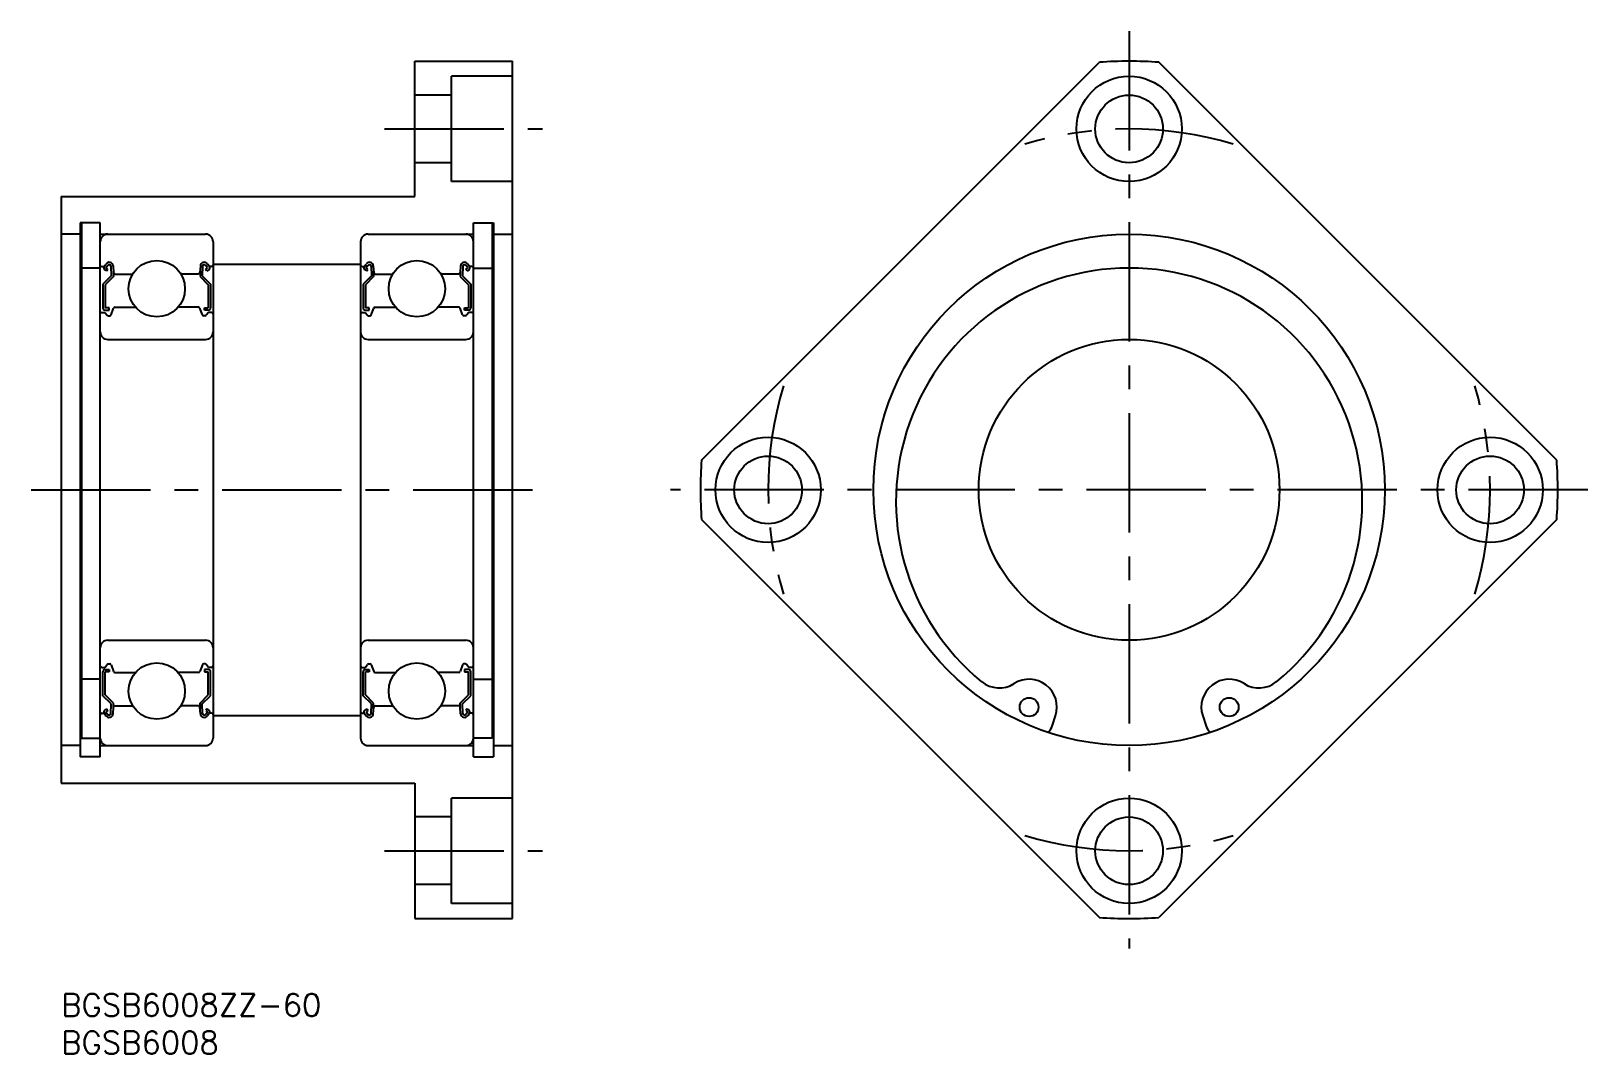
# Model space of a CAD drawing. Extents: x -4 to 203, y -8 to 128.
import ezdxf

# ---------------------------------------------------------------- set-up
doc = ezdxf.new("R2010")
doc.units = 0
doc.header["$LTSCALE"] = 0.5
doc.linetypes.add('CENTER', pattern=[50.8, 31.75, -6.35, 6.35, -6.35])
for name, color, linetype in [('MSM_CENTER', 1, 'CENTER'), ('MSM_CONTINUOUS', 7, 'CONTINUOUS'), ('MSM_PART_NUMBER', 7, 'CONTINUOUS')]:
    doc.layers.add(name, color=color, linetype=linetype)
doc.styles.get("Standard").update_dxf_attribs({"font": 'txt.shx', "height": 3, "bigfont": 'bigfont.shx'})

# ---------------------------------------------------------------- blocks, each defined once
blk = doc.blocks.new('*U6')
at = {"layer": 'MSM_PART_NUMBER'}
blk.add_text('BGSB6008ZZ-60', height=3, dxfattribs=at).set_placement((0, -3))
blk = doc.blocks.new('*U7')
at = {"layer": 'MSM_PART_NUMBER'}
blk.add_text('BGSB6008', height=3, dxfattribs=at).set_placement((0, -8))

msp = doc.modelspace()

# ---------------------------------------------------------------- linework, layer by layer
at = {"layer": 'MSM_CENTER'}
for p, q in [((142, 128), (142, 6)), ((43, 115), (64, 115)), ((-4, 67), (64, 67)), ((203, 67), (81, 67)), ((43, 19), (64, 19))]:
    msp.add_line(p, q, dxfattribs=at)
for start, end in [(73.2289, 106.7711), (163.2289, 196.7711), (343.2289, 16.7711), (253.2289, 286.7711)]:
    msp.add_arc((142, 67), 48, start, end, dxfattribs=at)
at = {"layer": 'MSM_CONTINUOUS'}
for p, q in [((47, 106), (47, 124)), ((47, 124), (60, 124)), ((60, 10), (60, 124)), ((85.14, 70.95), (138.05, 123.86)), ((198.86, 70.95), (145.95, 123.86)), ((51.9, 108), (51.9, 122)), ((60, 122), (51.9, 122)), ((51.9, 119.5), (47, 119.5)), ((51.9, 110.5), (47, 110.5)), ((60, 108), (51.9, 108)), ((0, 106), (47, 106)), ((0, 106), (0, 28)), ((5.2, 102.5), (2.5, 102.5)), ((2.5, 102.5, -1.25), (2.5, 31.5, -1.25)), ((2.7, 102.5, -0.5), (2.7, 33.99, -0.5)), ((5.2, 31.5), (5.2, 102.5)), ((54.8, 31.5), (54.8, 102.5)), ((54.8, 102.5, 1.25), (57.5, 102.5, 1.25)), ((57.3, 102.5, 0.75), (57.3, 33.99, 0.75)), ((57.5, 102.5), (57.5, 31.5)), ((2.5, 101), (0, 101)), ((5.2, 101), (19.2, 101)), ((20.2, 100), (20.2, 34)), ((39.8, 100), (39.8, 34)), ((40.8, 101), (54.8, 101)), ((57.5, 101, 1.25), (60, 101, 1.25)), ((5.2, 96.5), (2.7, 96.5)), ((5.4, 96.7), (5.7, 96.7)), ((6.64, 95.47), (5.54, 94.37)), ((5.7, 96.7), (5.93, 97.03)), ((6.02, 96.11), (5.77, 96.28)), ((6.94, 95.35), (5.84, 94.25)), ((5.95, 96.53), (6.18, 96.86)), ((6.19, 96.35), (5.95, 96.53)), ((6.02, 96.11), (6.19, 96.35)), ((6.6, 96.73), (6.64, 95.47)), ((6.89, 96.77), (6.97, 95.88)), ((6.94, 96.22), (6.94, 95.35)), ((7.17, 95.7), (9.5, 95.7)), ((18.23, 95.7), (15.9, 95.7)), ((18.51, 96.77), (18.43, 95.88)), ((18.46, 96.22), (18.46, 95.35)), ((18.46, 95.35), (19.56, 94.25)), ((18.8, 96.73), (18.76, 95.47)), ((18.76, 95.47), (19.86, 94.37)), ((19.21, 96.35), (19.45, 96.53)), ((19.38, 96.11), (19.21, 96.35)), ((19.45, 96.53), (19.22, 96.86)), ((19.38, 96.11), (19.63, 96.28)), ((19.7, 96.7), (19.47, 97.03)), ((20, 96.7), (19.7, 96.7)), ((20.2, 97), (39.8, 97)), ((40, 96.7), (40.3, 96.7)), ((41.24, 95.47), (40.14, 94.37)), ((40.3, 96.7), (40.53, 97.03)), ((40.62, 96.11), (40.37, 96.28)), ((41.54, 95.35), (40.44, 94.25)), ((40.55, 96.53), (40.78, 96.86)), ((40.79, 96.35), (40.55, 96.53)), ((40.62, 96.11), (40.79, 96.35)), ((41.2, 96.73), (41.24, 95.47)), ((41.49, 96.77), (41.57, 95.88)), ((41.54, 96.22), (41.54, 95.35)), ((41.77, 95.7), (44.1, 95.7)), ((52.83, 95.7), (50.5, 95.7)), ((53.11, 96.77), (53.03, 95.88)), ((53.06, 96.22), (53.06, 95.35)), ((53.06, 95.35), (54.16, 94.25)), ((53.4, 96.73), (53.36, 95.47)), ((53.36, 95.47), (54.46, 94.37)), ((53.81, 96.35), (54.05, 96.53)), ((53.98, 96.11), (53.81, 96.35)), ((54.05, 96.53), (53.82, 96.86)), ((53.98, 96.11), (54.23, 96.28)), ((54.3, 96.7), (54.07, 97.03)), ((54.6, 96.7), (54.3, 96.7)), ((54.8, 96.5, 1.25), (57.3, 96.5, 1.25)), ((5.54, 94.37), (5.54, 91.2)), ((5.84, 94.25), (5.84, 91.2)), ((19.56, 94.25), (19.56, 91.2)), ((19.86, 94.37), (19.86, 91.2)), ((40.14, 94.37), (40.14, 91.2)), ((40.44, 94.25), (40.44, 91.2)), ((54.16, 94.25), (54.16, 91.2)), ((54.46, 94.37), (54.46, 91.2)), ((6.36, 91.2), (5.84, 91.2)), ((6.36, 90.9), (6.36, 91.2)), ((6.63, 90.28), (6.96, 91.17)), ((7.15, 91.3), (9.86, 91.3)), ((18.25, 91.3), (15.54, 91.3)), ((18.77, 90.28), (18.44, 91.17)), ((19.04, 90.9), (19.04, 91.2)), ((19.04, 91.2), (19.56, 91.2)), ((40.96, 91.2), (40.44, 91.2)), ((40.96, 90.9), (40.96, 91.2)), ((41.23, 90.28), (41.56, 91.17)), ((41.75, 91.3), (44.46, 91.3)), ((52.85, 91.3), (50.14, 91.3)), ((53.37, 90.28), (53.04, 91.17)), ((53.64, 90.9), (53.64, 91.2)), ((53.64, 91.2), (54.16, 91.2)), ((5.4, 90.6), (5.8, 90.6)), ((5.8, 90.6), (6.12, 90.22)), ((5.84, 90.9), (6.36, 90.9)), ((6.27, 90.15), (6.45, 90.15)), ((19.13, 90.15), (18.95, 90.15)), ((19.56, 90.9), (19.04, 90.9)), ((19.6, 90.6), (19.28, 90.22)), ((20, 90.6), (19.6, 90.6)), ((40, 90.6), (40.4, 90.6)), ((40.4, 90.6), (40.72, 90.22)), ((40.44, 90.9), (40.96, 90.9)), ((40.87, 90.15), (41.05, 90.15)), ((53.73, 90.15), (53.55, 90.15)), ((54.16, 90.9), (53.64, 90.9)), ((54.2, 90.6), (53.88, 90.22)), ((54.6, 90.6), (54.2, 90.6)), ((6.2, 87), (19.2, 87)), ((40.8, 87), (53.8, 87)), ((85.14, 63.05), (138.05, 10.14)), ((198.86, 63.05), (145.95, 10.14)), ((6.2, 47), (19.2, 47)), ((40.8, 47), (53.8, 47)), ((5.8, 43.4), (6.12, 43.78)), ((6.27, 43.85), (6.45, 43.85)), ((6.63, 43.72), (6.96, 42.83)), ((18.77, 43.72), (18.44, 42.83)), ((19.13, 43.85), (18.95, 43.85)), ((19.6, 43.4), (19.28, 43.78)), ((40.4, 43.4), (40.72, 43.78)), ((40.87, 43.85), (41.05, 43.85)), ((41.23, 43.72), (41.56, 42.83)), ((53.37, 43.72), (53.04, 42.83)), ((53.73, 43.85), (53.55, 43.85)), ((54.2, 43.4), (53.88, 43.78)), ((5.2, 41.81), (2.7, 41.81)), ((5.4, 43.4), (5.8, 43.4)), ((5.54, 39.63), (5.54, 42.8)), ((5.84, 43.1), (6.36, 43.1)), ((5.84, 39.75), (5.84, 42.8)), ((6.36, 42.8), (5.84, 42.8)), ((6.36, 43.1), (6.36, 42.8)), ((7.15, 42.7), (9.86, 42.7)), ((18.25, 42.7), (15.54, 42.7)), ((19.04, 43.1), (19.04, 42.8)), ((19.56, 43.1), (19.04, 43.1)), ((19.04, 42.8), (19.56, 42.8)), ((19.56, 39.75), (19.56, 42.8)), ((20, 43.4), (19.6, 43.4)), ((19.86, 39.63), (19.86, 42.8)), ((40, 43.4), (40.4, 43.4)), ((40.14, 39.63), (40.14, 42.8)), ((40.44, 43.1), (40.96, 43.1)), ((40.96, 42.8), (40.44, 42.8)), ((40.44, 39.75), (40.44, 42.8)), ((40.96, 43.1), (40.96, 42.8)), ((41.75, 42.7), (44.46, 42.7)), ((52.85, 42.7), (50.14, 42.7)), ((53.64, 43.1), (53.64, 42.8)), ((54.16, 43.1), (53.64, 43.1)), ((53.64, 42.8), (54.16, 42.8)), ((54.16, 39.75), (54.16, 42.8)), ((54.6, 43.4), (54.2, 43.4)), ((54.46, 39.63), (54.46, 42.8)), ((54.8, 41.81, 1.25), (57.3, 41.81, 1.25)), ((6.64, 38.53), (5.54, 39.63)), ((6.94, 38.65), (5.84, 39.75)), ((18.46, 38.65), (19.56, 39.75)), ((18.76, 38.53), (19.86, 39.63)), ((41.24, 38.53), (40.14, 39.63)), ((41.54, 38.65), (40.44, 39.75)), ((53.06, 38.65), (54.16, 39.75)), ((53.36, 38.53), (54.46, 39.63)), ((5.4, 37.3), (5.7, 37.3)), ((5.7, 37.3), (5.93, 36.97)), ((6.02, 37.89), (5.77, 37.72)), ((6.19, 37.65), (5.95, 37.47)), ((5.95, 37.47), (6.18, 37.14)), ((6.02, 37.89), (6.19, 37.65)), ((6.6, 37.27), (6.64, 38.53)), ((6.89, 37.23), (6.97, 38.12)), ((6.94, 37.78), (6.94, 38.65)), ((7.17, 38.3), (9.5, 38.3)), ((18.23, 38.3), (15.9, 38.3)), ((18.51, 37.23), (18.43, 38.12)), ((18.46, 37.78), (18.46, 38.65)), ((18.8, 37.27), (18.76, 38.53)), ((19.38, 37.89), (19.21, 37.65)), ((19.21, 37.65), (19.45, 37.47)), ((19.45, 37.47), (19.22, 37.14)), ((19.38, 37.89), (19.63, 37.72)), ((19.7, 37.3), (19.47, 36.97)), ((20, 37.3), (19.7, 37.3)), ((40, 37.3), (40.3, 37.3)), ((40.3, 37.3), (40.53, 36.97)), ((40.62, 37.89), (40.37, 37.72)), ((40.79, 37.65), (40.55, 37.47)), ((40.55, 37.47), (40.78, 37.14)), ((40.62, 37.89), (40.79, 37.65)), ((41.2, 37.27), (41.24, 38.53)), ((41.49, 37.23), (41.57, 38.12)), ((41.54, 37.78), (41.54, 38.65)), ((41.77, 38.3), (44.1, 38.3)), ((52.83, 38.3), (50.5, 38.3)), ((53.11, 37.23), (53.03, 38.12)), ((53.06, 37.78), (53.06, 38.65)), ((53.4, 37.27), (53.36, 38.53)), ((53.98, 37.89), (53.81, 37.65)), ((53.81, 37.65), (54.05, 37.47)), ((54.05, 37.47), (53.82, 37.14)), ((53.98, 37.89), (54.23, 37.72)), ((54.3, 37.3), (54.07, 36.97)), ((54.6, 37.3), (54.3, 37.3)), ((20.2, 37), (39.8, 37)), ((131.81, 35.71), (132.22, 36.97)), ((151.78, 36.97), (152.19, 35.71)), ((2.7, 33.99, -0.5), (5.2, 33.99, -0.5)), ((57.3, 33.99, 0.75), (54.8, 33.99, 0.75)), ((2.5, 33), (0, 33)), ((5.2, 31.5), (2.5, 31.5)), ((5.2, 33), (19.2, 33)), ((40.8, 33), (54.8, 33)), ((54.8, 31.5, 1.25), (57.5, 31.5, 1.25)), ((57.5, 33, 1.25), (60, 33, 1.25)), ((0, 28), (47, 28)), ((47, 28), (47, 10)), ((51.9, 12), (51.9, 26)), ((60, 26), (51.9, 26)), ((51.9, 23.5), (47, 23.5)), ((51.9, 14.5), (47, 14.5)), ((60, 12), (51.9, 12)), ((47, 10), (60, 10))]:
    msp.add_line(p, q, dxfattribs=at)
for centre, radius in [((142, 115), 7), ((142, 115), 4.5), ((142, 67), 34), ((12.7, 93.75), 3.75), ((47.3, 93.75), 3.75), ((142, 67), 20), ((94, 67), 7), ((190, 67), 7), ((94, 67), 4.5), ((190, 67), 4.5), ((12.7, 40.25), 3.75), ((47.3, 40.25), 3.75), ((128.7, 38.11), 1.25), ((155.3, 38.11), 1.25), ((142, 19), 7), ((142, 19), 4.5)]:
    msp.add_circle(centre, radius, dxfattribs=at)
for centre, radius, start, end in [((142, 67), 57, 86.0283, 93.9717), ((6.2, 100), 1, 90, 180), ((19.2, 100), 1, 0, 90), ((40.8, 100), 1, 90, 180), ((53.8, 100), 1, 0, 90), ((5.4, 96.9), 0.2, 180, 270), ((5.95, 96.53), 0.3, 144.9356, 235.0377), ((6.37, 96.73), 0.53, 5.0651, 144.9356), ((6.37, 96.72), 0.23, 2.1311, 144.9356), ((7.17, 95.9), 0.2, 185.0651, 270), ((18.23, 95.9), 0.2, 270, 354.9349), ((19.03, 96.73), 0.53, 35.0644, 174.9349), ((19.03, 96.72), 0.23, 35.0644, 177.8689), ((19.45, 96.53), 0.3, 304.9623, 35.0644), ((20, 96.9), 0.2, 270, 0), ((40, 96.9), 0.2, 180, 270), ((40.55, 96.53), 0.3, 144.9356, 235.0377), ((40.97, 96.73), 0.53, 5.0651, 144.9356), ((40.97, 96.72), 0.23, 2.1311, 144.9356), ((41.77, 95.9), 0.2, 185.0651, 270), ((52.83, 95.9), 0.2, 270, 354.9349), ((53.63, 96.73), 0.53, 35.0644, 174.9349), ((53.63, 96.72), 0.23, 35.0644, 177.8689), ((54.05, 96.53), 0.3, 304.9623, 35.0644), ((54.6, 96.9), 0.2, 270, 0), ((142, 65.5), 31, 309.248, 230.752), ((5.84, 91.2), 0.3, 180, 270), ((7.15, 91.1), 0.2, 90, 159.9703), ((18.25, 91.1), 0.2, 20.0297, 90), ((19.56, 91.2), 0.3, 270, 0), ((40.44, 91.2), 0.3, 180, 270), ((41.75, 91.1), 0.2, 90, 159.9703), ((52.85, 91.1), 0.2, 20.0297, 90), ((54.16, 91.2), 0.3, 270, 0), ((5.4, 90.4), 0.2, 90, 180), ((6.27, 90.35), 0.2, 219.9991, 270), ((6.45, 90.35), 0.2, 270, 339.9703), ((18.95, 90.35), 0.2, 200.0297, 270), ((19.13, 90.35), 0.2, 270, 320.0009), ((20, 90.4), 0.2, 0, 90), ((40, 90.4), 0.2, 90, 180), ((40.87, 90.35), 0.2, 219.9991, 270), ((41.05, 90.35), 0.2, 270, 339.9703), ((53.55, 90.35), 0.2, 200.0297, 270), ((53.73, 90.35), 0.2, 270, 320.0009), ((54.6, 90.4), 0.2, 0, 90), ((6.2, 88), 1, 180, 270), ((19.2, 88), 1, 270, 0), ((40.8, 88), 1, 180, 270), ((53.8, 88), 1, 270, 0), ((142, 67), 57, 176.0283, 183.9717), ((142, 67), 57, 356.0283, 3.9717), ((6.2, 46), 1, 90, 180), ((19.2, 46), 1, 0, 90), ((40.8, 46), 1, 90, 180), ((53.8, 46), 1, 0, 90), ((5.4, 43.6), 0.2, 180, 270), ((6.27, 43.65), 0.2, 90, 140.0009), ((6.45, 43.65), 0.2, 20.0297, 90), ((18.95, 43.65), 0.2, 90, 159.9703), ((19.13, 43.65), 0.2, 39.9991, 90), ((20, 43.6), 0.2, 270, 0), ((40, 43.6), 0.2, 180, 270), ((40.87, 43.65), 0.2, 90, 140.0009), ((41.05, 43.65), 0.2, 20.0297, 90), ((53.55, 43.65), 0.2, 90, 159.9703), ((53.73, 43.65), 0.2, 39.9991, 90), ((54.6, 43.6), 0.2, 270, 0), ((5.84, 42.8), 0.3, 90, 180), ((7.15, 42.9), 0.2, 200.0297, 270), ((18.25, 42.9), 0.2, 270, 339.9703), ((19.56, 42.8), 0.3, 0, 90), ((40.44, 42.8), 0.3, 90, 180), ((41.75, 42.9), 0.2, 200.0297, 270), ((52.85, 42.9), 0.2, 270, 339.9703), ((54.16, 42.8), 0.3, 0, 90), ((124.73, 44.36), 3.7, 230.752, 302.4641), ((128.7, 38.11), 3.7, 341.9582, 122.4641), ((155.3, 38.11), 3.7, 57.5359, 198.0418), ((159.27, 44.36), 3.7, 237.5359, 309.248), ((5.4, 37.1), 0.2, 90, 180), ((5.95, 37.47), 0.3, 124.9623, 215.0644), ((6.37, 37.28), 0.23, 215.0644, 357.8689), ((7.17, 38.1), 0.2, 90, 174.9349), ((18.23, 38.1), 0.2, 5.0651, 90), ((19.03, 37.28), 0.23, 182.1311, 324.9356), ((19.45, 37.47), 0.3, 324.9356, 55.0377), ((20, 37.1), 0.2, 0, 90), ((40, 37.1), 0.2, 90, 180), ((40.55, 37.47), 0.3, 124.9623, 215.0644), ((40.97, 37.28), 0.23, 215.0644, 357.8689), ((41.77, 38.1), 0.2, 90, 174.9349), ((52.83, 38.1), 0.2, 5.0651, 90), ((53.63, 37.28), 0.23, 182.1311, 324.9356), ((54.05, 37.47), 0.3, 324.9356, 55.0377), ((54.6, 37.1), 0.2, 0, 90), ((6.37, 37.27), 0.53, 215.0644, 354.9349), ((19.03, 37.27), 0.53, 185.0651, 324.9356), ((40.97, 37.27), 0.53, 215.0644, 354.9349), ((53.63, 37.27), 0.53, 185.0651, 324.9356), ((129.43, 36.49), 2.5, 316.0099, 341.9582), ((154.57, 36.49), 2.5, 198.0418, 223.9901), ((6.2, 34), 1, 180, 270), ((19.2, 34), 1, 270, 0), ((40.8, 34), 1, 180, 270), ((53.8, 34), 1, 270, 0), ((142, 67), 57, 266.0283, 273.9717)]:
    msp.add_arc(centre, radius, start, end, dxfattribs=at)

# ---------------------------------------------------------------- block references
for name in ['*U6', '*U7']:
    msp.add_blockref(name, (0, 0), dxfattribs=at)

doc.saveas('drawing.dxf')
